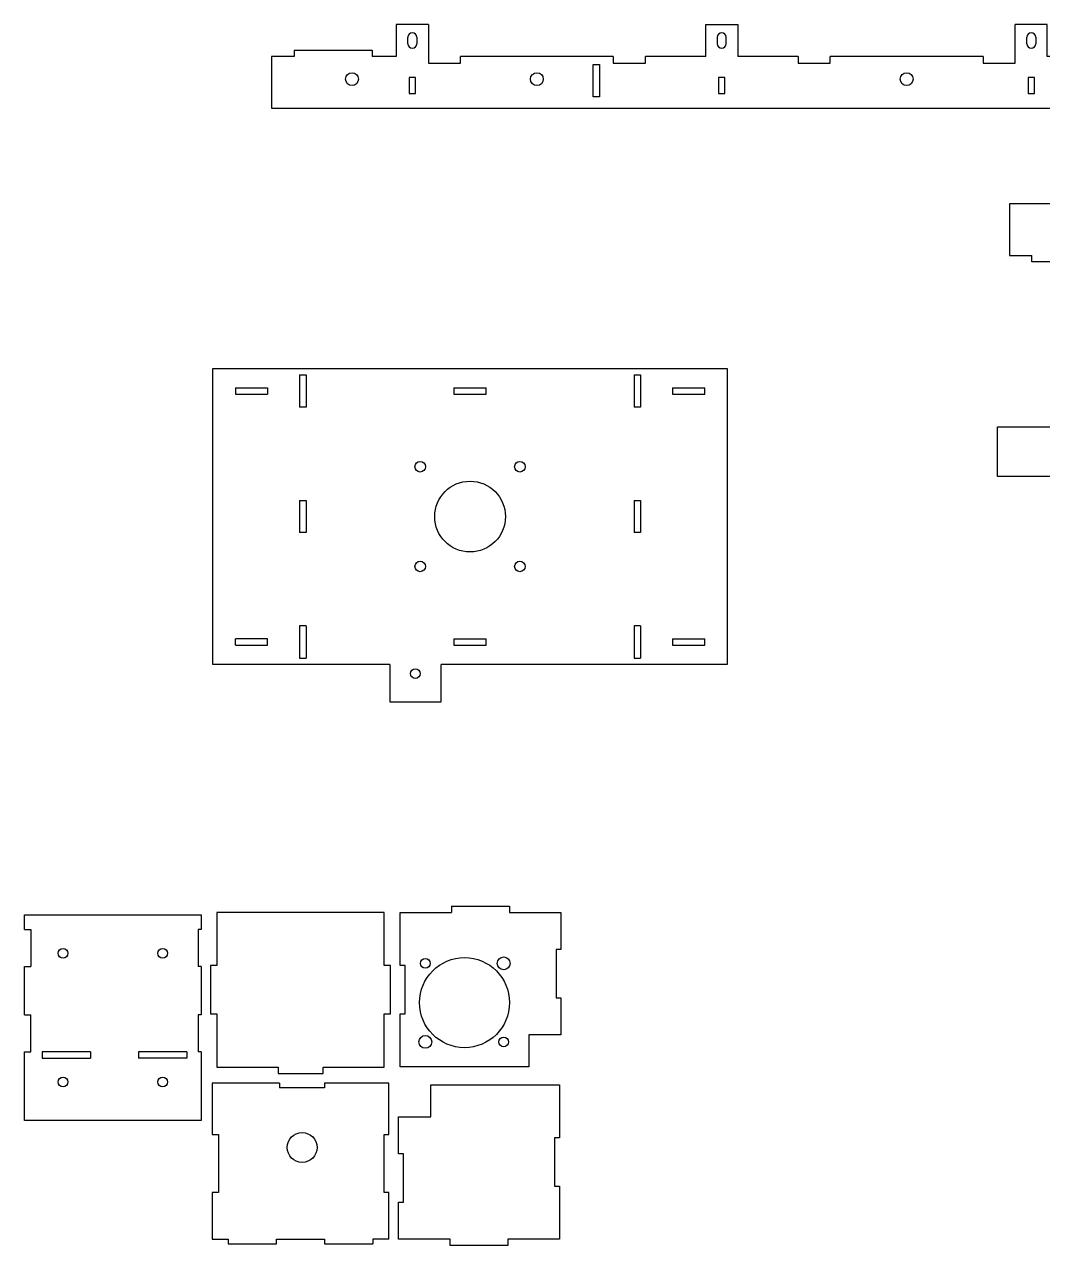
# Model space of a CAD drawing. Header units: millimetres. Extents: x -1032 to 1068, y -74 to 636.
# Drawn here: x -1032.4 to -715.7, y 149.9 to 529.5 of the extents above; entities that cross this region are included whole.
import ezdxf

# ---------------------------------------------------------------- set-up
doc = ezdxf.new("R2010")
doc.units = ezdxf.units.MM
for name, color, linetype in [('BED_HOLDING_PLAT', 7, 'Continuous'), ('BED_HOLDING_TOP_', 7, 'Continuous'), ('Default', 7, 'Continuous'), ('EXT_FAN_', 7, 'Continuous'), ('EXT_FRONT', 7, 'Continuous'), ('EXT_SIDE', 7, 'Continuous'), ('EXT_TOP_', 7, 'Continuous'), ('X_SLIDE_PLATE', 7, 'Continuous'), ('Z_SLIDE_PLATE', 7, 'Continuous')]:
    doc.layers.add(name, color=color, linetype=linetype)

# ---------------------------------------------------------------- blocks, each defined once
blk = doc.blocks.new('SE11')
at = {"layer": 'BED_HOLDING_PLAT', "color": 7, "linetype": 'Continuous'}
for p, q in [((-726.05, 473.69), (-726.05, 457.69)), ((-446.05, 473.69), (-726.05, 473.69)), ((-446.05, 457.69), (-446.05, 473.69)), ((-681.3, 469.19), (-683.3, 469.19)), ((-683.3, 469.19), (-683.3, 464.19)), ((-681.3, 464.19), (-681.3, 469.19)), ((-585.05, 469.19), (-587.05, 469.19)), ((-587.05, 469.19), (-587.05, 464.19)), ((-585.05, 464.19), (-585.05, 469.19)), ((-548.05, 460.19), (-548.05, 470.19)), ((-548.05, 470.19), (-546.05, 470.19)), ((-546.05, 470.19), (-546.05, 460.19)), ((-488.8, 469.19), (-490.8, 469.19)), ((-490.8, 469.19), (-490.8, 464.19)), ((-488.8, 464.19), (-488.8, 469.19)), ((-683.3, 464.19), (-681.3, 464.19)), ((-587.05, 464.19), (-585.05, 464.19)), ((-490.8, 464.19), (-488.8, 464.19)), ((-677.3, 459.69), (-677.3, 447.69)), ((-667.3, 459.69), (-677.3, 459.69)), ((-667.3, 457.69), (-667.3, 459.69)), ((-619.8, 459.69), (-619.8, 457.69)), ((-609.8, 459.69), (-619.8, 459.69)), ((-609.8, 457.69), (-609.8, 459.69)), ((-562.3, 459.69), (-562.3, 457.69)), ((-552.3, 459.69), (-562.3, 459.69)), ((-552.3, 457.69), (-552.3, 459.69)), ((-546.05, 460.19), (-548.05, 460.19)), ((-504.8, 459.69), (-504.8, 457.69)), ((-494.8, 459.69), (-504.8, 459.69)), ((-494.8, 447.69), (-494.8, 459.69)), ((-726.05, 457.69), (-719.05, 457.69)), ((-719.05, 455.69), (-719.05, 457.69)), ((-694.79, 455.69), (-719.05, 455.69)), ((-694.79, 457.69), (-687.3, 457.69)), ((-694.79, 455.69), (-694.79, 457.69)), ((-687.3, 457.69), (-687.3, 447.69)), ((-667.3, 457.69), (-619.8, 457.69)), ((-609.8, 457.69), (-591.05, 457.69)), ((-591.05, 447.69), (-591.05, 457.69)), ((-581.05, 457.69), (-562.3, 457.69)), ((-581.05, 457.69), (-581.05, 447.69)), ((-552.3, 457.69), (-504.8, 457.69)), ((-484.8, 457.69), (-477.32, 457.69)), ((-484.8, 447.69), (-484.8, 457.69)), ((-477.32, 455.69), (-477.32, 457.69)), ((-453.05, 455.69), (-477.32, 455.69)), ((-453.05, 457.69), (-446.05, 457.69)), ((-453.05, 455.69), (-453.05, 457.69)), ((-683.7, 451.69), (-683.7, 453.69)), ((-680.9, 453.69), (-680.9, 451.69)), ((-587.45, 453.69), (-587.45, 451.69)), ((-584.65, 451.69), (-584.65, 453.69)), ((-491.2, 451.69), (-491.2, 453.69)), ((-488.4, 453.69), (-488.4, 451.69)), ((-687.3, 447.69), (-677.3, 447.69)), ((-581.05, 447.69), (-591.05, 447.69)), ((-494.8, 447.69), (-484.8, 447.69))]:
    blk.add_line(p, q, dxfattribs=at)
for centre in [(-701.05, 464.69), (-643.55, 464.69), (-528.55, 464.69), (-471.05, 464.69)]:
    blk.add_circle(centre, 2, dxfattribs=at)
for centre, start, end in [((-682.3, 453.69), 0, 180), ((-586.05, 453.69), 0, 180), ((-489.8, 453.69), 0, 180), ((-682.3, 451.69), 180, 0), ((-586.05, 451.69), 180, 0), ((-489.8, 451.69), 180, 0)]:
    blk.add_arc(centre, 1.4, start, end, dxfattribs=at)
blk = doc.blocks.new('SE46')
at = {"layer": 'BED_HOLDING_TOP_', "color": 7, "linetype": 'Continuous'}
for p, q in [((-729.72, 388.95), (-729.72, 404.45)), ((-729.72, 404.45), (-449.72, 404.45)), ((-449.72, 404.45), (-449.72, 388.95)), ((-690.97, 388.95), (-729.72, 388.95)), ((-690.97, 378.44), (-690.97, 388.95)), ((-594.72, 388.95), (-680.97, 388.95)), ((-680.97, 388.95), (-680.97, 378.44)), ((-594.72, 378.44), (-594.72, 388.95)), ((-584.72, 388.95), (-584.72, 378.44)), ((-498.47, 388.95), (-584.72, 388.95)), ((-498.47, 378.44), (-498.47, 388.95)), ((-449.72, 388.95), (-488.47, 388.95)), ((-488.47, 388.95), (-488.47, 378.44)), ((-680.97, 378.44), (-690.97, 378.44)), ((-584.72, 378.44), (-594.72, 378.44)), ((-488.47, 378.44), (-498.47, 378.44))]:
    blk.add_line(p, q, dxfattribs=at)
for centre, radius in [((-704.72, 395.45), 1.12), ((-647.22, 395.45), 1.12), ((-589.72, 395.45), 1.12), ((-532.22, 395.45), 1.12), ((-474.72, 395.45), 1.12), ((-685.97, 383.43), 1.13), ((-589.72, 383.43), 1.13), ((-493.47, 383.43), 1.13)]:
    blk.add_circle(centre, radius, dxfattribs=at)
blk = doc.blocks.new('SE55')
at = {"layer": 'Z_SLIDE_PLATE', "color": 7, "linetype": 'Continuous'}
for p, q in [((-973.81, 330.52), (-973.81, 422.52)), ((-973.81, 422.52), (-813.81, 422.52)), ((-813.81, 422.52), (-813.81, 330.52)), ((-946.81, 420.53), (-946.81, 410.53)), ((-946.81, 420.53), (-944.81, 420.53)), ((-944.81, 420.53), (-944.81, 410.53)), ((-842.81, 420.53), (-842.81, 410.53)), ((-842.81, 420.53), (-840.81, 420.53)), ((-840.81, 420.53), (-840.81, 410.53)), ((-966.81, 416.52), (-956.81, 416.52)), ((-966.81, 416.52), (-966.81, 414.52)), ((-966.81, 414.52), (-956.81, 414.52)), ((-956.81, 416.52), (-956.81, 414.52)), ((-898.81, 416.52), (-898.81, 414.52)), ((-898.81, 416.52), (-888.81, 416.52)), ((-898.81, 414.52), (-888.81, 414.52)), ((-888.81, 414.52), (-888.81, 416.52)), ((-830.81, 416.52), (-820.81, 416.52)), ((-830.81, 416.52), (-830.81, 414.52)), ((-830.81, 414.52), (-820.81, 414.52)), ((-820.81, 414.52), (-820.81, 416.52)), ((-944.81, 410.53), (-946.81, 410.53)), ((-840.81, 410.53), (-842.81, 410.53)), ((-946.81, 381.53), (-944.81, 381.53)), ((-946.81, 381.53), (-946.81, 371.53)), ((-944.81, 381.53), (-944.81, 371.53)), ((-842.81, 381.53), (-840.81, 381.53)), ((-842.81, 381.53), (-842.81, 371.53)), ((-840.81, 381.53), (-840.81, 371.53)), ((-944.81, 371.53), (-946.81, 371.53)), ((-840.81, 371.53), (-842.81, 371.53)), ((-944.81, 342.53), (-946.81, 342.53)), ((-946.81, 342.53), (-946.81, 332.53)), ((-944.81, 342.53), (-944.81, 332.53)), ((-840.81, 342.53), (-842.81, 342.53)), ((-842.81, 342.53), (-842.81, 332.53)), ((-840.81, 342.53), (-840.81, 332.53)), ((-956.81, 338.53), (-966.81, 338.53)), ((-966.81, 336.53), (-966.81, 338.53)), ((-956.81, 336.53), (-956.81, 338.53)), ((-898.81, 338.53), (-898.81, 336.53)), ((-898.81, 338.53), (-888.81, 338.53)), ((-888.81, 336.53), (-888.81, 338.53)), ((-830.81, 338.53), (-820.81, 338.53)), ((-830.81, 338.53), (-830.81, 336.53)), ((-820.81, 336.53), (-820.81, 338.53)), ((-966.81, 336.53), (-956.81, 336.53)), ((-898.81, 336.53), (-888.81, 336.53)), ((-830.81, 336.53), (-820.81, 336.53)), ((-918.81, 330.52), (-973.81, 330.52)), ((-946.81, 332.53), (-944.81, 332.53)), ((-918.81, 330.52), (-918.81, 318.89)), ((-813.81, 330.52), (-902.81, 330.52)), ((-902.81, 318.89), (-902.81, 330.52)), ((-842.81, 332.53), (-840.81, 332.53)), ((-918.81, 318.89), (-902.81, 318.89))]:
    blk.add_line(p, q, dxfattribs=at)
for centre, radius in [((-909.31, 392.02), 1.65), ((-878.31, 392.02), 1.65), ((-893.81, 376.52), 11), ((-909.31, 361.02), 1.65), ((-878.31, 361.02), 1.65), ((-910.81, 327.71), 1.5)]:
    blk.add_circle(centre, radius, dxfattribs=at)
blk = doc.blocks.new('SE56')
at = {"layer": 'X_SLIDE_PLATE', "color": 7, "linetype": 'Continuous'}
for p, q in [((-1032.41, 252.76), (-977.41, 252.76)), ((-1032.41, 248.15), (-1032.41, 252.76)), ((-977.41, 252.76), (-977.41, 248.15)), ((-1032.41, 248.15), (-1030.41, 248.15)), ((-1030.41, 248.15), (-1030.41, 236.65)), ((-977.41, 248.15), (-978.41, 248.15)), ((-978.41, 248.15), (-978.41, 236.65)), ((-1032.41, 221.65), (-1032.41, 236.65)), ((-1032.41, 236.65), (-1030.41, 236.65)), ((-977.41, 236.65), (-978.41, 236.65)), ((-977.41, 236.65), (-977.41, 221.65)), ((-1032.41, 221.65), (-1030.41, 221.65)), ((-1030.41, 210.15), (-1030.41, 221.65)), ((-977.41, 221.65), (-978.41, 221.65)), ((-978.41, 221.65), (-978.41, 210.13)), ((-1032.41, 188.76), (-1032.41, 210.15)), ((-1032.41, 210.15), (-1030.41, 210.15)), ((-1011.91, 210.13), (-1026.91, 210.13)), ((-1026.91, 210.13), (-1026.91, 208.13)), ((-1011.91, 210.13), (-1011.91, 208.13)), ((-996.91, 210.13), (-996.91, 208.13)), ((-981.91, 210.13), (-996.91, 210.13)), ((-981.91, 210.13), (-981.91, 208.13)), ((-977.41, 210.13), (-978.41, 210.13)), ((-977.41, 210.13), (-977.41, 188.76)), ((-1026.91, 208.13), (-1011.91, 208.13)), ((-981.91, 208.13), (-996.91, 208.13)), ((-977.41, 188.76), (-1032.41, 188.76))]:
    blk.add_line(p, q, dxfattribs=at)
for centre in [(-1020.41, 240.76), (-989.41, 240.76), (-1020.41, 200.76), (-989.41, 200.76)]:
    blk.add_circle(centre, 1.5, dxfattribs=at)
blk = doc.blocks.new('SE60')
at = {"layer": 'EXT_FAN_', "color": 7, "linetype": 'Continuous'}
for p, q in [((-899.54, 255.41), (-881.54, 255.41)), ((-899.54, 255.41), (-899.54, 253.41)), ((-881.54, 255.41), (-881.54, 253.41)), ((-915.54, 253.41), (-899.54, 253.41)), ((-915.54, 236.91), (-915.54, 253.41)), ((-881.54, 253.41), (-865.54, 253.41)), ((-865.54, 253.41), (-865.54, 241.91)), ((-867.04, 241.91), (-867.04, 226.91)), ((-865.54, 241.91), (-867.04, 241.91)), ((-914.04, 236.91), (-915.54, 236.91)), ((-914.04, 221.91), (-914.04, 236.91)), ((-867.04, 226.91), (-865.54, 226.91)), ((-865.54, 226.91), (-865.54, 215.41)), ((-915.54, 205.41), (-915.54, 221.91)), ((-915.54, 221.91), (-914.04, 221.91)), ((-865.54, 215.41), (-875.54, 215.41)), ((-875.54, 215.41), (-875.54, 205.41)), ((-875.54, 205.41), (-915.54, 205.41))]:
    blk.add_line(p, q, dxfattribs=at)
for centre, radius in [((-895.54, 225.41), 14), ((-883.34, 237.61), 2), ((-907.74, 237.61), 1.5), ((-907.74, 213.21), 2), ((-883.34, 213.21), 1.5)]:
    blk.add_circle(centre, radius, dxfattribs=at)
blk = doc.blocks.new('SE61')
at = {"layer": 'EXT_FRONT', "color": 7, "linetype": 'Continuous'}
for p, q in [((-920.54, 253.41), (-972.54, 253.41)), ((-972.54, 253.41), (-972.54, 236.91)), ((-920.54, 236.91), (-920.54, 253.41)), ((-972.54, 236.91), (-974.54, 236.91)), ((-974.54, 236.91), (-974.54, 221.91)), ((-918.54, 236.91), (-920.54, 236.91)), ((-918.54, 221.91), (-918.54, 236.91)), ((-974.54, 221.91), (-972.54, 221.91)), ((-972.54, 221.91), (-972.54, 205.39)), ((-920.54, 205.39), (-920.54, 221.91)), ((-920.54, 221.91), (-918.54, 221.91)), ((-972.54, 205.39), (-953.54, 205.39)), ((-953.54, 205.39), (-953.54, 203.39)), ((-939.54, 203.39), (-939.54, 205.39)), ((-939.54, 205.39), (-920.54, 205.39)), ((-953.54, 203.39), (-939.54, 203.39))]:
    blk.add_line(p, q, dxfattribs=at)
blk = doc.blocks.new('SE62')
at = {"layer": 'EXT_SIDE', "color": 7, "linetype": 'Continuous'}
for p, q in [((-906.04, 189.91), (-906.04, 199.91)), ((-906.04, 199.91), (-866.04, 199.91)), ((-866.04, 199.91), (-866.04, 183.41)), ((-916.04, 178.41), (-916.04, 189.91)), ((-916.04, 189.91), (-906.04, 189.91)), ((-866.04, 183.41), (-867.54, 183.41)), ((-867.54, 183.41), (-867.54, 168.41)), ((-914.54, 178.41), (-916.04, 178.41)), ((-914.54, 163.41), (-914.54, 178.41)), ((-867.54, 168.41), (-866.04, 168.41)), ((-866.04, 168.41), (-866.04, 151.89)), ((-916.04, 151.89), (-916.04, 163.41)), ((-916.04, 163.41), (-914.54, 163.41)), ((-900.04, 151.89), (-916.04, 151.89)), ((-900.04, 149.89), (-900.04, 151.89)), ((-866.04, 151.89), (-882.04, 151.89)), ((-882.04, 151.89), (-882.04, 149.89)), ((-882.04, 149.89), (-900.04, 149.89))]:
    blk.add_line(p, q, dxfattribs=at)
blk = doc.blocks.new('SE63')
at = {"layer": 'EXT_TOP_', "color": 7, "linetype": 'Continuous'}
for p, q in [((-974.04, 200.39), (-974.04, 184.39)), ((-953.04, 200.39), (-974.04, 200.39)), ((-953.04, 200.39), (-953.04, 198.89)), ((-939.04, 198.89), (-953.04, 198.89)), ((-919.04, 200.39), (-939.04, 200.39)), ((-939.04, 200.39), (-939.04, 198.89)), ((-919.04, 184.39), (-919.04, 200.39)), ((-974.04, 184.39), (-972.04, 184.39)), ((-972.04, 184.39), (-972.04, 166.39)), ((-920.54, 166.39), (-920.54, 184.39)), ((-920.54, 184.39), (-919.04, 184.39)), ((-974.04, 166.39), (-974.04, 151.89)), ((-972.04, 166.39), (-974.04, 166.39)), ((-919.04, 166.39), (-920.54, 166.39)), ((-919.04, 151.89), (-919.04, 166.39)), ((-974.04, 151.89), (-969.04, 151.89)), ((-969.04, 151.89), (-969.04, 150.39)), ((-954.04, 151.89), (-939.04, 151.89)), ((-954.04, 150.39), (-954.04, 151.89)), ((-939.04, 151.89), (-939.04, 150.39)), ((-919.04, 151.89), (-924.04, 151.89)), ((-924.04, 151.89), (-924.04, 150.39)), ((-969.04, 150.39), (-954.04, 150.39)), ((-939.04, 150.39), (-924.04, 150.39))]:
    blk.add_line(p, q, dxfattribs=at)
blk.add_circle((-946.04, 180.39), 4.65, dxfattribs=at)
blk = doc.blocks.new('SE72')
at = {"layer": 'BED_HOLDING_PLAT', "color": 7, "linetype": 'Continuous'}
for p, q in [((-906.78, 529.51), (-916.78, 529.51)), ((-916.78, 529.51), (-916.78, 519.51)), ((-906.78, 529.51), (-906.78, 517.51)), ((-820.53, 519.51), (-820.53, 529.51)), ((-820.53, 529.51), (-810.53, 529.51)), ((-810.53, 529.51), (-810.53, 519.51)), ((-724.28, 517.51), (-724.28, 529.51)), ((-714.28, 529.51), (-724.28, 529.51)), ((-714.28, 519.51), (-714.28, 529.51)), ((-913.18, 523.51), (-913.18, 525.51)), ((-910.38, 525.51), (-910.38, 523.51)), ((-816.93, 525.51), (-816.93, 523.51)), ((-814.13, 523.51), (-814.13, 525.51)), ((-720.68, 523.51), (-720.68, 525.51)), ((-717.88, 525.51), (-717.88, 523.51)), ((-948.53, 521.51), (-948.53, 519.51)), ((-948.53, 521.51), (-924.27, 521.51)), ((-924.27, 521.51), (-924.27, 519.51)), ((-706.8, 521.51), (-706.8, 519.51)), ((-706.8, 521.51), (-682.53, 521.51)), ((-682.53, 521.51), (-682.53, 519.51)), ((-955.53, 519.51), (-955.53, 503.51)), ((-948.53, 519.51), (-955.53, 519.51)), ((-916.78, 519.51), (-924.27, 519.51)), ((-906.78, 517.51), (-896.78, 517.51)), ((-896.78, 517.51), (-896.78, 519.51)), ((-849.28, 519.51), (-896.78, 519.51)), ((-855.53, 517.01), (-853.53, 517.01)), ((-855.53, 507.01), (-855.53, 517.01)), ((-853.53, 517.01), (-853.53, 507.01)), ((-849.28, 519.51), (-849.28, 517.51)), ((-849.28, 517.51), (-839.28, 517.51)), ((-839.28, 517.51), (-839.28, 519.51)), ((-820.53, 519.51), (-839.28, 519.51)), ((-791.78, 519.51), (-810.53, 519.51)), ((-791.78, 519.51), (-791.78, 517.51)), ((-791.78, 517.51), (-781.78, 517.51)), ((-781.78, 517.51), (-781.78, 519.51)), ((-734.28, 519.51), (-781.78, 519.51)), ((-734.28, 519.51), (-734.28, 517.51)), ((-734.28, 517.51), (-724.28, 517.51)), ((-706.8, 519.51), (-714.28, 519.51)), ((-675.53, 519.51), (-682.53, 519.51)), ((-675.53, 503.51), (-675.53, 519.51)), ((-910.78, 513.01), (-912.78, 513.01)), ((-912.78, 513.01), (-912.78, 508.01)), ((-910.78, 508.01), (-910.78, 513.01)), ((-814.53, 513.01), (-816.53, 513.01)), ((-816.53, 513.01), (-816.53, 508.01)), ((-814.53, 508.01), (-814.53, 513.01)), ((-718.28, 513.01), (-720.28, 513.01)), ((-720.28, 513.01), (-720.28, 508.01)), ((-718.28, 508.01), (-718.28, 513.01)), ((-912.78, 508.01), (-910.78, 508.01)), ((-853.53, 507.01), (-855.53, 507.01)), ((-816.53, 508.01), (-814.53, 508.01)), ((-720.28, 508.01), (-718.28, 508.01)), ((-955.53, 503.51), (-675.53, 503.51))]:
    blk.add_line(p, q, dxfattribs=at)
for centre in [(-930.53, 512.51), (-873.03, 512.51), (-758.03, 512.51), (-700.53, 512.51)]:
    blk.add_circle(centre, 2, dxfattribs=at)
for centre, start, end in [((-911.78, 525.51), 0, 180), ((-815.53, 525.51), 0, 180), ((-719.28, 525.51), 0, 180), ((-911.78, 523.51), 180, 0), ((-815.53, 523.51), 180, 0), ((-719.28, 523.51), 180, 0)]:
    blk.add_arc(centre, 1.4, start, end, dxfattribs=at)

msp = doc.modelspace()

# ---------------------------------------------------------------- block references
at = {"layer": 'Default'}
for name in ['SE72', 'SE11', 'SE55', 'SE46', 'SE60', 'SE56', 'SE61', 'SE63', 'SE62']:
    msp.add_blockref(name, (0, 0), dxfattribs=at)

doc.saveas('drawing.dxf')
